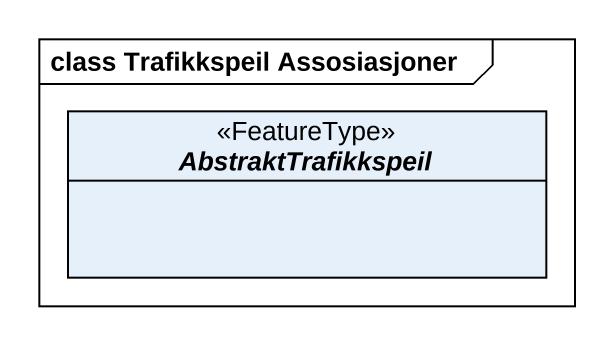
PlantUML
@startuml
mainframe class Trafikkspeil Assosiasjoner
hide circle
hide empty members
abstract class AbstraktTrafikkspeil <<FeatureType>>
@enduml
